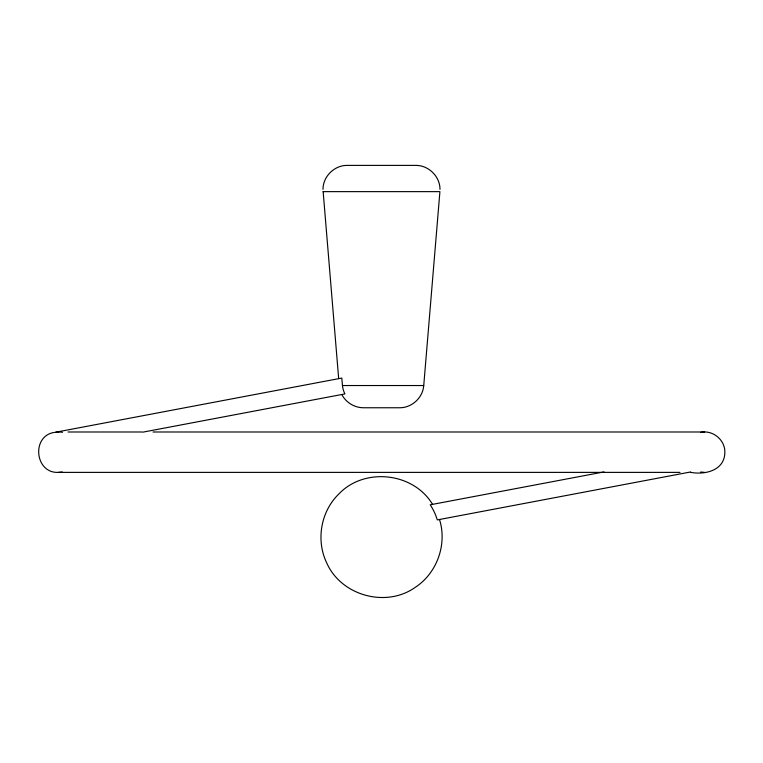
<?xml version="1.0" encoding="UTF-8"?>
<svg xmlns="http://www.w3.org/2000/svg" width="763" height="763" viewBox="0 0 763 763"><rect width="100%" height="100%" fill="white"/><g stroke="black" fill="none" stroke-linecap="round" stroke-linejoin="round"><path stroke-width="1.14" d="M323.016 189.367C322.902 176.53 334.423 165.209 347.251 165.39L415.749 165.39C428.577 165.209 440.098 176.53 439.984 189.367M341.805 394.509C345.877 402.463 354.461 407.747 363.407 407.757L399.593 407.757C411.82 407.909 422.883 397.723 423.742 385.534L439.908 191.637L323.092 191.637M54.411 432.383C31.092 435.854 34.802 473.537 58.35 472.383L680.052 472.383M142.872 432.154L344.924 393.918A22.604 22.604 0 0 1 342.463 385.534L341.795 378.066L55.346 432.278L58.751 431.982M604.038 471.906L430.208 504.801A58.398 58.398 0 0 1 435.597 515.035L437.333 519.899L690.677 471.954M58.35 472.383L62.289 472.001M700.711 432.383C712.699 429.703 725.136 439.908 724.85 452.192C724.783 470.323 705.527 475.053 690.734 472.383M342.463 385.534L423.742 385.534M68.031 431.992L142.061 431.992M153.001 431.992L704.65 431.992M700.711 472.001L704.65 472.383M432.535 504.362C413.441 472.307 364.189 466.966 338.658 494.176C320.718 511.62 315.825 540.471 326.726 562.922C341.051 595.636 386.059 608.092 415.167 587.396C437.008 573.232 447.366 544.296 439.498 519.489M338.677 378.658L323.15 191.637M58.751 431.992A20.239 20.239 0 0 1 62.461 432.335"/></g></svg>
